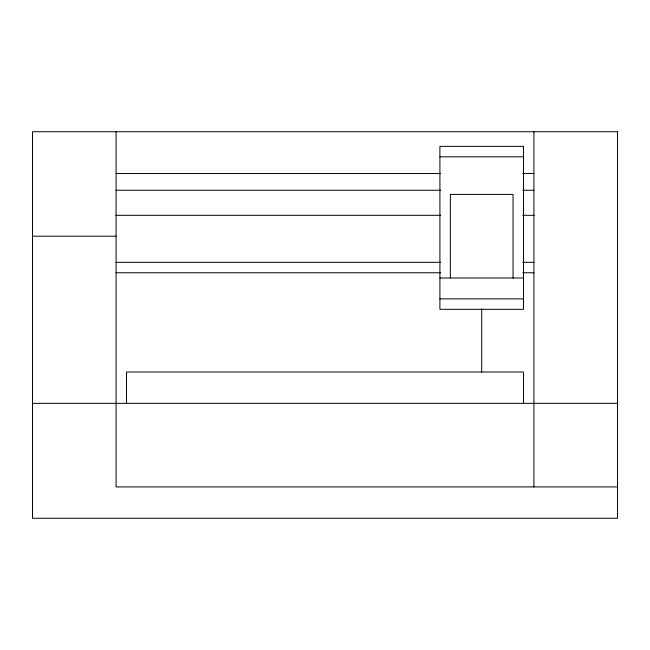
<?xml version="1.0" encoding="UTF-8"?>
<svg xmlns="http://www.w3.org/2000/svg" width="650" height="650" viewBox="0 0 650 650"><rect width="100%" height="100%" fill="white"/><g stroke="black" fill="none" stroke-linecap="round" stroke-linejoin="round"><path stroke-width="0.97" d="M439.912 156.812L523.486 156.812M116.074 173.526L440.619 173.526M522.771 173.526L533.926 173.526M116.074 190.239L440.619 190.239M522.771 190.239L533.926 190.239M115.781 215.312L440.781 215.312M522.771 215.312L534.219 215.312M32.5 236.202L116.074 236.202M116.074 262.324L440.619 262.324M522.771 262.324L533.926 262.324M116.074 272.764L440.619 272.764M522.771 272.764L533.926 272.764M439.912 277.989L523.486 277.989M439.912 298.886L523.486 298.886M32.5 403.349L617.5 403.349M617.5 486.923L116.074 486.923L116.074 131.739M533.926 131.739L533.926 486.923M523.486 403.349L523.486 372.011L126.514 372.011L126.514 403.349M513.037 277.989L513.037 194.423L450.361 194.423L450.361 277.989M481.699 308.888L481.699 372.011M617.5 131.739L32.5 131.739L32.5 518.261L617.5 518.261L617.5 131.739M523.486 146.364L439.912 146.364L439.912 309.327L523.486 309.327L523.486 146.364"/></g></svg>
